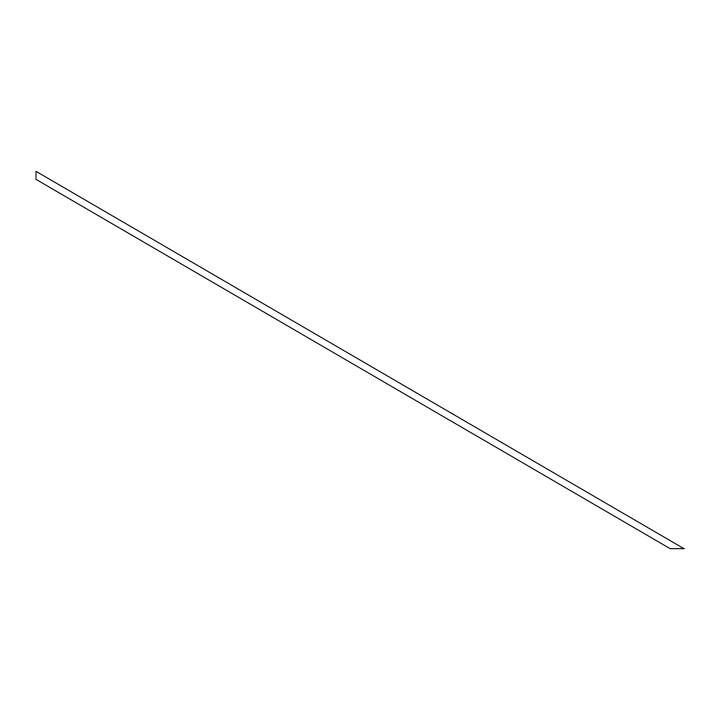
<?xml version="1.0" encoding="UTF-8"?>
<svg xmlns="http://www.w3.org/2000/svg" width="720" height="720" viewBox="0 0 720 720"><rect width="100%" height="100%" fill="white"/><g stroke="black" fill="none" stroke-linecap="round" stroke-linejoin="round"><path stroke-width="1.08" d="M684 548.676L670.203 548.676L36 179.361L36 171.324L684 548.676"/></g></svg>
